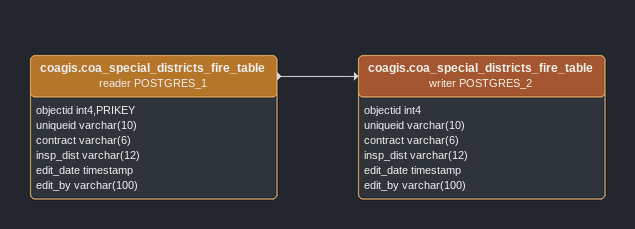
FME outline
coagis.coa_special_districts_fire_table (reader POSTGRES_1)
    attributes: objectid int4,PRIKEY, uniqueid varchar(10), contract varchar(6), insp_dist varchar(12), edit_date timestamp, edit_by varchar(100)
    -> coagis.coa_special_districts_fire_table (writer POSTGRES_2)
coagis.coa_special_districts_fire_table (writer POSTGRES_2)
    attributes: objectid int4, uniqueid varchar(10), contract varchar(6), insp_dist varchar(12), edit_date timestamp, edit_by varchar(100)
